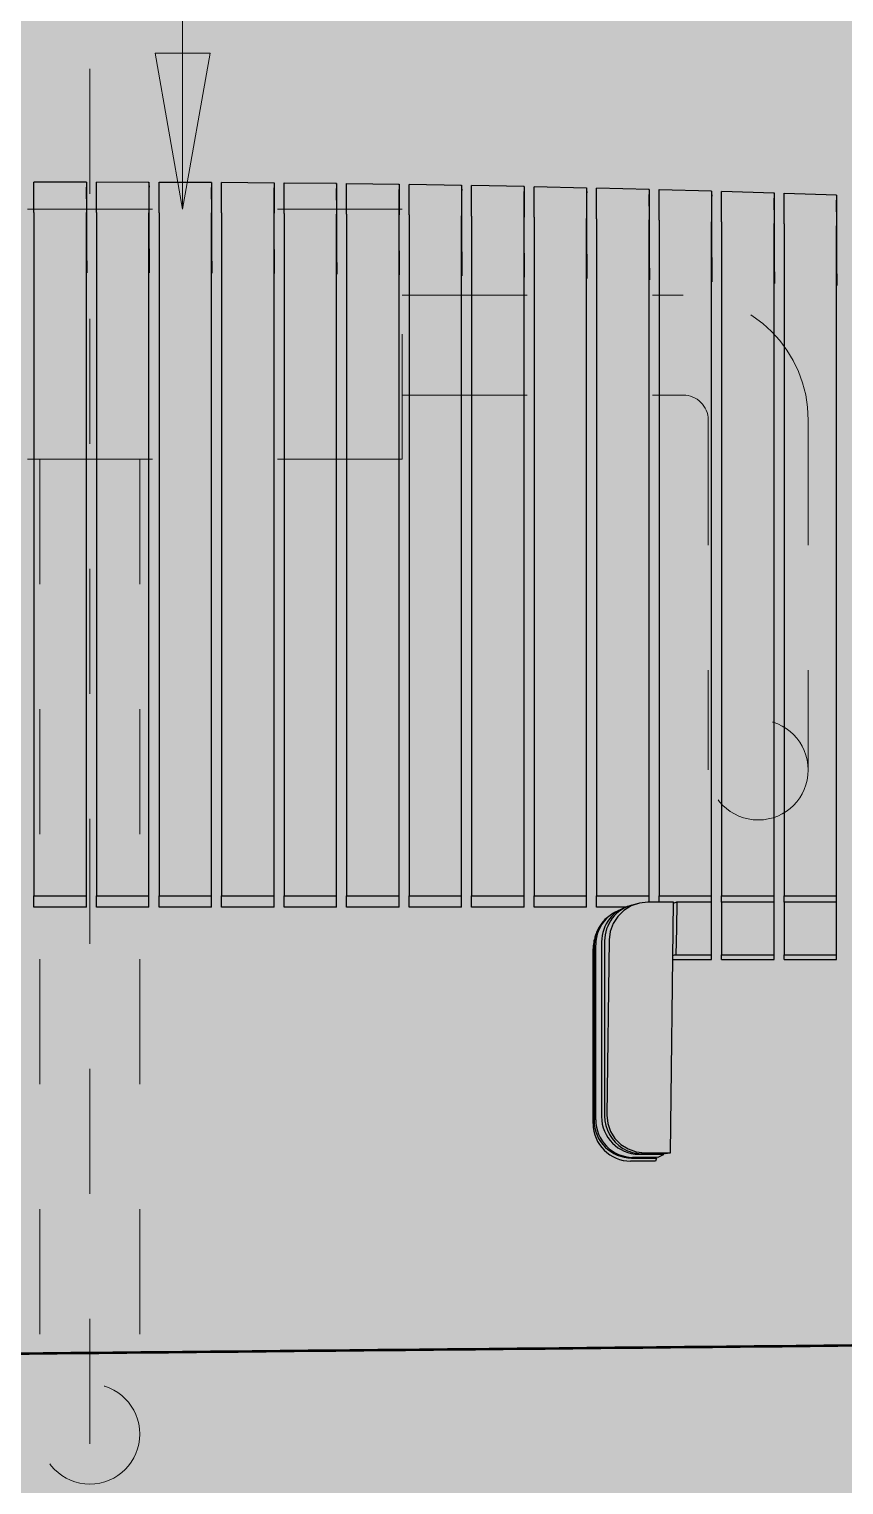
# Model space of a CAD drawing. Header units: metres. Extents: x 0 to 258, y 3 to 25.
# Drawn here: x 24.889 to 25.541, y 21.879 to 23.044 of the extents above; entities that cross this region are included whole.
import ezdxf

# ---------------------------------------------------------------- set-up
doc = ezdxf.new("R2010")
doc.units = ezdxf.units.M
doc.linetypes.add('JacobsCenter', pattern=[0.015, 0.009, -0.0015, 0.003, -0.0015])
doc.linetypes.add('JacobsDash', pattern=[0.0045, 0.003, -0.0015])
for name, color, linetype, lineweight in [('A-DETL', 7, 'Continuous', 13), ('A-FLOR', 7, 'Continuous', 50), ('A-GENM', 7, 'Continuous', 35), ('G-ANNO-TEXT', 7, 'Continuous', 9)]:
    doc.layers.add(name, color=color, linetype=linetype, lineweight=lineweight)

# ---------------------------------------------------------------- blocks, each defined once
blk = doc.blocks.new('BR08_SEATING_NORTH 3 - BR08_SEATING_NORTH 3-5676583-Section 155')
at = {"layer": 'A-GENM', "color": 254, "lineweight": 25, "true_color": 0xd4d4d4}
for p, q in [((316.3134, 22.9218), (316.3554, 22.9218)), ((316.3556, 22.8984), (316.3555, 22.9176)), ((316.3634, 22.9218), (316.4054, 22.9217)), ((316.4054, 22.92), (316.4055, 22.9176)), ((316.4056, 22.8983), (316.4055, 22.9176)), ((316.4134, 22.9217), (316.4554, 22.9215)), ((316.4554, 22.9198), (316.4555, 22.9174)), ((316.4556, 22.8981), (316.4555, 22.9174)), ((316.4634, 22.9215), (316.5054, 22.9212)), ((316.5054, 22.9195), (316.5055, 22.917)), ((316.5056, 22.8978), (316.5055, 22.917)), ((316.5134, 22.9211), (316.5554, 22.9207)), ((316.5554, 22.9189), (316.5555, 22.9165)), ((316.5556, 22.8973), (316.5555, 22.9165)), ((316.5634, 22.9206), (316.6054, 22.92)), ((316.6054, 22.9183), (316.6055, 22.9158)), ((316.6056, 22.8966), (316.6055, 22.9158)), ((316.6134, 22.9199), (316.6554, 22.9192)), ((316.6554, 22.9175), (316.6555, 22.915)), ((316.6556, 22.8958), (316.6555, 22.915)), ((316.6634, 22.9191), (316.7054, 22.9183)), ((316.7054, 22.9165), (316.7055, 22.9141)), ((316.7056, 22.8949), (316.7055, 22.9141)), ((316.7134, 22.9181), (316.7554, 22.9172)), ((316.7554, 22.9155), (316.7555, 22.913)), ((316.7556, 22.8939), (316.7555, 22.913)), ((316.7634, 22.917), (316.8054, 22.9159)), ((316.8054, 22.9142), (316.8055, 22.9118)), ((316.8056, 22.8926), (316.8055, 22.9118)), ((316.8134, 22.9157), (316.8554, 22.9146)), ((316.8554, 22.9128), (316.8555, 22.9104)), ((316.8556, 22.8913), (316.8555, 22.9104)), ((316.8634, 22.9143), (316.9054, 22.9131)), ((316.9054, 22.9113), (316.9054, 22.9089)), ((316.9134, 22.9128), (316.9554, 22.9114)), ((316.9056, 22.8898), (316.9054, 22.9089)), ((316.9554, 22.9097), (316.9554, 22.9073)), ((316.9556, 22.8881), (316.9554, 22.9073)), ((316.3134, 22.8973), (316.3134, 22.3507)), ((316.3554, 22.3507), (316.3554, 22.8973)), ((316.3556, 22.8491), (316.3556, 22.8984)), ((316.3634, 22.8973), (316.3634, 22.3507)), ((316.4054, 22.3507), (316.4054, 22.8972)), ((316.4056, 22.8491), (316.4056, 22.8983)), ((316.4134, 22.8972), (316.4134, 22.3507)), ((316.4554, 22.3507), (316.4554, 22.897)), ((316.4556, 22.8489), (316.4556, 22.8981)), ((316.4634, 22.897), (316.4634, 22.3507)), ((316.5054, 22.3507), (316.5054, 22.8967)), ((316.5056, 22.8485), (316.5056, 22.8978)), ((316.5134, 22.8966), (316.5134, 22.3507)), ((316.5554, 22.3507), (316.5554, 22.8961)), ((316.5556, 22.848), (316.5556, 22.8973)), ((316.5634, 22.896), (316.5634, 22.3507)), ((316.6054, 22.3507), (316.6054, 22.8955)), ((316.6056, 22.8474), (316.6056, 22.8966)), ((316.6134, 22.8954), (316.6134, 22.3507)), ((316.6554, 22.3507), (316.6554, 22.8947)), ((316.6556, 22.8466), (316.6556, 22.8958)), ((316.6634, 22.8945), (316.6634, 22.3507)), ((316.7054, 22.3506), (316.7054, 22.8937)), ((316.7056, 22.8457), (316.7056, 22.8949)), ((316.7134, 22.8936), (316.7134, 22.3506)), ((316.7554, 22.3506), (316.7554, 22.8926)), ((316.7556, 22.8446), (316.7556, 22.8939)), ((316.7634, 22.8924), (316.7634, 22.3506)), ((316.8054, 22.3506), (316.8054, 22.8914)), ((316.8056, 22.8434), (316.8056, 22.8926)), ((316.8134, 22.8912), (316.8134, 22.3506)), ((316.8554, 22.3506), (316.8554, 22.89)), ((316.8556, 22.842), (316.8556, 22.8913)), ((316.8634, 22.8898), (316.8634, 22.3506)), ((316.9054, 22.3506), (316.9054, 22.8885)), ((316.9056, 22.8405), (316.9056, 22.8898)), ((316.9134, 22.8882), (316.9134, 22.3506)), ((316.9556, 22.8389), (316.9556, 22.8881)), ((316.9554, 22.3506), (316.9554, 22.8868)), ((316.3555, 22.8685), (316.3556, 22.8491)), ((316.4055, 22.8684), (316.4056, 22.8491)), ((316.4555, 22.8682), (316.4556, 22.8489)), ((316.5055, 22.8678), (316.5056, 22.8485)), ((316.5555, 22.8673), (316.5556, 22.848)), ((316.6055, 22.8667), (316.6056, 22.8474)), ((316.6555, 22.8659), (316.6556, 22.8466)), ((316.7055, 22.8649), (316.7056, 22.8457)), ((316.7555, 22.8639), (316.7556, 22.8446)), ((316.8055, 22.8626), (316.8056, 22.8434)), ((316.8555, 22.8613), (316.8556, 22.842)), ((316.9054, 22.8597), (316.9056, 22.8405)), ((316.9554, 22.8581), (316.9556, 22.8389)), ((316.3134, 22.3507), (316.3554, 22.3507)), ((316.3134, 22.3415), (316.3134, 22.3507)), ((316.3554, 22.3415), (316.3134, 22.3415)), ((316.3554, 22.3415), (316.3554, 22.3507)), ((316.3634, 22.3507), (316.4054, 22.3507)), ((316.3634, 22.3415), (316.3634, 22.3507)), ((316.4054, 22.3415), (316.3634, 22.3415)), ((316.4054, 22.3415), (316.4054, 22.3507)), ((316.4134, 22.3507), (316.4554, 22.3507)), ((316.4134, 22.3415), (316.4134, 22.3507)), ((316.4554, 22.3415), (316.4134, 22.3415)), ((316.4554, 22.3415), (316.4554, 22.3507)), ((316.4634, 22.3507), (316.5054, 22.3507)), ((316.4634, 22.3415), (316.4634, 22.3507)), ((316.5054, 22.3415), (316.4634, 22.3415)), ((316.5054, 22.3415), (316.5054, 22.3507)), ((316.5134, 22.3507), (316.5554, 22.3507)), ((316.5134, 22.3415), (316.5134, 22.3507)), ((316.5554, 22.3415), (316.5134, 22.3415)), ((316.5554, 22.3415), (316.5554, 22.3507)), ((316.5634, 22.3507), (316.6054, 22.3507)), ((316.5634, 22.3415), (316.5634, 22.3507)), ((316.6054, 22.3415), (316.5634, 22.3415)), ((316.6054, 22.3415), (316.6054, 22.3507)), ((316.6134, 22.3507), (316.6554, 22.3507)), ((316.6134, 22.3415), (316.6134, 22.3507)), ((316.6554, 22.3415), (316.6134, 22.3415)), ((316.6554, 22.3415), (316.6554, 22.3507)), ((316.6634, 22.3507), (316.7054, 22.3506)), ((316.6634, 22.3415), (316.6634, 22.3507)), ((316.7054, 22.3415), (316.6634, 22.3415)), ((316.7054, 22.3415), (316.7054, 22.3506)), ((316.7134, 22.3506), (316.7554, 22.3506)), ((316.7134, 22.3415), (316.7134, 22.3506)), ((316.7554, 22.3415), (316.7134, 22.3415)), ((316.7554, 22.3415), (316.7554, 22.3506)), ((316.7634, 22.3506), (316.8054, 22.3506)), ((316.7634, 22.3415), (316.7634, 22.3506)), ((316.7871, 22.3415), (316.7634, 22.3415)), ((316.7788, 22.3378), (316.7835, 22.3402)), ((316.7914, 22.3431), (316.7962, 22.3444)), ((316.8054, 22.3455), (316.8054, 22.3506)), ((316.8134, 22.3506), (316.8554, 22.3506)), ((316.8134, 22.3455), (316.8134, 22.3506)), ((316.8554, 22.3455), (316.8554, 22.3506)), ((316.8554, 22.3415), (316.8554, 22.3455)), ((316.8634, 22.3506), (316.9054, 22.3506)), ((316.8634, 22.3455), (316.8634, 22.3506)), ((316.9054, 22.3455), (316.9054, 22.3506)), ((316.9054, 22.3415), (316.9054, 22.3455)), ((316.9134, 22.3506), (316.9554, 22.3506)), ((316.9134, 22.3455), (316.9134, 22.3506)), ((316.9554, 22.3455), (316.9554, 22.3506)), ((316.9554, 22.3415), (316.9554, 22.3455)), ((316.7622, 22.3177), (316.763, 22.3202)), ((316.7606, 22.1684), (316.7606, 22.3081)), ((316.7615, 22.3106), (316.7614, 22.1708)), ((316.7627, 22.1715), (316.7627, 22.3113)), ((316.7674, 22.3137), (316.7674, 22.174)), ((316.7699, 22.1747), (316.7699, 22.3145)), ((316.8243, 22.2996), (316.8554, 22.2996)), ((316.8554, 22.2996), (316.8554, 22.3034)), ((316.8634, 22.2996), (316.8634, 22.3034)), ((316.8634, 22.2996), (316.9054, 22.2996)), ((316.9054, 22.2996), (316.9054, 22.3034)), ((316.9134, 22.2996), (316.9134, 22.3034)), ((316.9134, 22.2996), (316.9143, 22.2996)), ((316.9143, 22.2996), (316.9351, 22.2996)), ((316.9351, 22.2996), (316.9554, 22.2996)), ((316.9554, 22.2996), (316.9554, 22.3034)), ((316.7972, 22.1438), (316.8171, 22.1437)), ((316.8187, 22.1441), (316.7992, 22.1444)), ((316.8171, 22.1437), (316.8123, 22.1413)), ((316.8224, 22.1451), (316.8187, 22.1441)), ((316.8106, 22.1384), (316.7906, 22.1384)), ((316.7914, 22.1408), (316.8114, 22.1408)), ((316.8123, 22.1413), (316.7925, 22.1414)), ((316.8114, 22.1408), (316.8106, 22.1384))]:
    blk.add_line(p, q, dxfattribs=at)
at = {"layer": 'A-GENM', "color": 7, "lineweight": 25, "true_color": 0xefefef}
for p, q in [((316.8249, 22.3455), (316.8044, 22.3455)), ((316.8224, 22.1451), (316.8249, 22.3455)), ((316.8554, 22.3455), (316.8275, 22.3455)), ((316.8554, 22.3034), (316.8554, 22.3455)), ((316.8634, 22.3455), (316.8634, 22.3034)), ((316.9054, 22.3455), (316.8634, 22.3455)), ((316.9054, 22.3034), (316.9054, 22.3455)), ((316.9134, 22.3455), (316.9134, 22.3034)), ((316.9554, 22.3455), (316.9134, 22.3455)), ((316.9554, 22.3034), (316.9554, 22.3455)), ((316.7734, 22.3154), (316.7716, 22.1752)), ((316.8269, 22.3034), (316.8554, 22.3034)), ((316.8634, 22.3034), (316.9054, 22.3034)), ((316.9134, 22.3034), (316.9554, 22.3034)), ((316.8019, 22.1451), (316.8224, 22.1451))]:
    blk.add_line(p, q, dxfattribs=at)
at = {"layer": 'A-GENM', "color": 7, "lineweight": 25, "true_color": 0xefefef, "flags": 128}
for points in [[(316.8044, 22.3455), (316.7976, 22.3447), (316.7911, 22.3425), (316.7852, 22.3389), (316.7803, 22.3341), (316.7766, 22.3284), (316.7742, 22.3221), (316.7734, 22.3154)], [(316.8275, 22.3455), (316.8272, 22.3244), (316.8269, 22.3034)], [(316.7716, 22.1752), (316.7723, 22.1685), (316.7745, 22.1621), (316.7781, 22.1564), (316.7829, 22.1517), (316.7887, 22.1481), (316.7951, 22.1459), (316.8019, 22.1451)]]:
    blk.add_lwpolyline(points, dxfattribs=at)
at = {"layer": 'A-GENM', "color": 254, "lineweight": 25, "true_color": 0xd4d4d4}
for centre, major_axis, ratio, start_param, end_param in [((316.7972, 22.3135), (-0.0137, 0.0267), 0.992001, 6.035876, 7.376057), ((316.7992, 22.3141), (-0.0078, 0.029), 0.975966, 6.275307, 7.584304), ((317.3133, 22.3386), (-0.4999, 0), 0.05806, 6.045582, 6.071465), ((316.7914, 22.3105), (-0.0284, 0.0096), 0.998119, 5.562601, 6.609798), ((316.7925, 22.3111), (-0.0137, 0.0267), 0.992001, 0.307473, 1.092872), ((316.7925, 22.3111), (-0.0137, 0.0267), 0.992001, 0.000012, 0.296175), ((316.7906, 22.3081), (-0.0284, 0.0096), 0.998119, 6.261553, 6.609798), ((317.3133, 22.2967), (-0.4999, 0), 0.05806, 6.050607, 6.076382), ((316.7906, 22.1683), (-0.0284, 0.0096), 0.998119, 0.326613, 1.897409), ((316.7914, 22.1708), (-0.0284, 0.0096), 0.998119, 0.326613, 1.897409), ((316.7925, 22.1713), (-0.0137, 0.0267), 0.992001, 1.092872, 2.663668), ((316.7972, 22.1738), (-0.0137, 0.0267), 0.992001, 1.092872, 2.663668), ((316.7992, 22.1743), (-0.0078, 0.029), 0.975966, 1.301119, 2.348317), ((316.7992, 22.1743), (-0.0078, 0.029), 0.975966, 2.359142, 2.871915)]:
    blk.add_ellipse(centre, major_axis=major_axis, ratio=ratio, start_param=start_param, end_param=end_param, dxfattribs=at)
for points, knots in [([(316.3134, 22.9201), (316.3134, 22.9205), (316.3134, 22.9212), (316.3134, 22.9219), (316.3134, 22.9217), (316.3134, 22.9213)], [0.6666667, 0.6666667, 0.6666667, 0.6666667, 0.75, 0.8333333, 1, 1, 1, 1]), ([(316.3134, 22.8973), (316.3134, 22.9001), (316.3134, 22.9039), (316.3134, 22.9083), (316.3134, 22.9103), (316.3134, 22.9113)], [0, 0, 0, 0, 0.1666667, 0.25, 0.3333333, 0.3333333, 0.3333333, 0.3333333]), ([(316.3554, 22.9213), (316.3554, 22.9217), (316.3554, 22.9219), (316.3554, 22.9212), (316.3554, 22.9205), (316.3554, 22.9201)], [0, 0, 0, 0, 0.1666667, 0.25, 0.3333333, 0.3333333, 0.3333333, 0.3333333]), ([(316.3554, 22.9113), (316.3554, 22.9104), (316.3554, 22.9084), (316.3554, 22.9039), (316.3554, 22.9001), (316.3554, 22.8973)], [0.6666667, 0.6666667, 0.6666667, 0.6666667, 0.75, 0.8333333, 1, 1, 1, 1]), ([(316.3634, 22.9201), (316.3634, 22.9205), (316.3634, 22.9212), (316.3634, 22.9219), (316.3634, 22.9217), (316.3634, 22.9213)], [0.6666667, 0.6666667, 0.6666667, 0.6666667, 0.75, 0.8333333, 1, 1, 1, 1]), ([(316.3634, 22.8973), (316.3634, 22.9001), (316.3634, 22.9039), (316.3634, 22.9084), (316.3634, 22.9114), (316.3634, 22.9141), (316.3634, 22.9166), (316.3634, 22.9187), (316.3634, 22.9197), (316.3634, 22.9201)], [0, 0, 0, 0, 0.1666667, 0.25, 0.3333333, 0.4166667, 0.5, 0.5833333, 0.6666667, 0.6666667, 0.6666667, 0.6666667]), ([(316.4054, 22.9212), (316.4054, 22.9217), (316.4054, 22.9218), (316.4054, 22.9211), (316.4054, 22.9205), (316.4054, 22.92)], [0, 0, 0, 0, 0.1666667, 0.25, 0.3333333, 0.3333333, 0.3333333, 0.3333333]), ([(316.4054, 22.92), (316.4054, 22.9196), (316.4054, 22.9186), (316.4054, 22.9165), (316.4054, 22.914), (316.4054, 22.9113), (316.4054, 22.9083), (316.4054, 22.9038), (316.4054, 22.9), (316.4054, 22.8972)], [0.3333333, 0.3333333, 0.3333333, 0.3333333, 0.4166667, 0.5, 0.5833333, 0.6666667, 0.75, 0.8333333, 1, 1, 1, 1]), ([(316.4134, 22.92), (316.4134, 22.9204), (316.4134, 22.9211), (316.4134, 22.9218), (316.4134, 22.9216), (316.4134, 22.9212)], [0.6666667, 0.6666667, 0.6666667, 0.6666667, 0.75, 0.8333333, 1, 1, 1, 1]), ([(316.4134, 22.8972), (316.4134, 22.9), (316.4134, 22.9038), (316.4134, 22.9083), (316.4134, 22.9113), (316.4134, 22.914), (316.4134, 22.9165), (316.4134, 22.9186), (316.4134, 22.9196), (316.4134, 22.92)], [0, 0, 0, 0, 0.1666667, 0.25, 0.3333333, 0.4166667, 0.5, 0.5833333, 0.6666667, 0.6666667, 0.6666667, 0.6666667]), ([(316.4554, 22.921), (316.4554, 22.9215), (316.4554, 22.9216), (316.4554, 22.9209), (316.4554, 22.9202), (316.4554, 22.9198)], [0, 0, 0, 0, 0.1666667, 0.25, 0.3333333, 0.3333333, 0.3333333, 0.3333333]), ([(316.4554, 22.9198), (316.4554, 22.9194), (316.4554, 22.9184), (316.4554, 22.9163), (316.4554, 22.9138), (316.4554, 22.9111), (316.4554, 22.9081), (316.4554, 22.9036), (316.4554, 22.8998), (316.4554, 22.897)], [0.3333333, 0.3333333, 0.3333333, 0.3333333, 0.4166667, 0.5, 0.5833333, 0.6666667, 0.75, 0.8333333, 1, 1, 1, 1]), ([(316.4634, 22.9198), (316.4634, 22.9202), (316.4634, 22.9209), (316.4634, 22.9216), (316.4634, 22.9214), (316.4634, 22.921)], [0.6666667, 0.6666667, 0.6666667, 0.6666667, 0.75, 0.8333333, 1, 1, 1, 1]), ([(316.4634, 22.897), (316.4634, 22.8997), (316.4634, 22.9036), (316.4634, 22.908), (316.4634, 22.911), (316.4634, 22.9138), (316.4634, 22.9162), (316.4634, 22.9183), (316.4634, 22.9193), (316.4634, 22.9198)], [0, 0, 0, 0, 0.1666667, 0.25, 0.3333333, 0.4166667, 0.5, 0.5833333, 0.6666667, 0.6666667, 0.6666667, 0.6666667]), ([(316.5054, 22.9207), (316.5054, 22.9211), (316.5054, 22.9213), (316.5054, 22.9205), (316.5054, 22.9199), (316.5054, 22.9195)], [0, 0, 0, 0, 0.1666667, 0.25, 0.3333333, 0.3333333, 0.3333333, 0.3333333]), ([(316.5054, 22.9195), (316.5054, 22.919), (316.5054, 22.918), (316.5054, 22.9159), (316.5054, 22.9135), (316.5054, 22.9107), (316.5054, 22.9077), (316.5054, 22.9033), (316.5054, 22.8994), (316.5054, 22.8967)], [0.3333333, 0.3333333, 0.3333333, 0.3333333, 0.4166667, 0.5, 0.5833333, 0.6666667, 0.75, 0.8333333, 1, 1, 1, 1]), ([(316.5134, 22.9194), (316.5134, 22.9198), (316.5134, 22.9205), (316.5134, 22.9212), (316.5134, 22.921), (316.5134, 22.9206)], [0.6666667, 0.6666667, 0.6666667, 0.6666667, 0.75, 0.8333333, 1, 1, 1, 1]), ([(316.5134, 22.8966), (316.5134, 22.8994), (316.5134, 22.9032), (316.5134, 22.9076), (316.5134, 22.9106), (316.5134, 22.9134), (316.5134, 22.9159), (316.5134, 22.9179), (316.5134, 22.919), (316.5134, 22.9194)], [0, 0, 0, 0, 0.1666667, 0.25, 0.3333333, 0.4166667, 0.5, 0.5833333, 0.6666667, 0.6666667, 0.6666667, 0.6666667]), ([(316.5554, 22.9201), (316.5554, 22.9206), (316.5554, 22.9208), (316.5554, 22.92), (316.5554, 22.9194), (316.5554, 22.9189)], [0, 0, 0, 0, 0.1666667, 0.25, 0.3333333, 0.3333333, 0.3333333, 0.3333333]), ([(316.5554, 22.9189), (316.5554, 22.9185), (316.5554, 22.9175), (316.5554, 22.9154), (316.5554, 22.9129), (316.5554, 22.9102), (316.5554, 22.9072), (316.5554, 22.9027), (316.5554, 22.8989), (316.5554, 22.8961)], [0.3333333, 0.3333333, 0.3333333, 0.3333333, 0.4166667, 0.5, 0.5833333, 0.6666667, 0.75, 0.8333333, 1, 1, 1, 1]), ([(316.5634, 22.9188), (316.5634, 22.9193), (316.5634, 22.9199), (316.5634, 22.9207), (316.5634, 22.9205), (316.5634, 22.9201)], [0.6666667, 0.6666667, 0.6666667, 0.6666667, 0.75, 0.8333333, 1, 1, 1, 1]), ([(316.5634, 22.896), (316.5634, 22.8988), (316.5634, 22.9026), (316.5634, 22.9071), (316.5634, 22.9101), (316.5634, 22.9128), (316.5634, 22.9153), (316.5634, 22.9174), (316.5634, 22.9184), (316.5634, 22.9188)], [0, 0, 0, 0, 0.1666667, 0.25, 0.3333333, 0.4166667, 0.5, 0.5833333, 0.6666667, 0.6666667, 0.6666667, 0.6666667]), ([(316.6054, 22.9195), (316.6054, 22.9199), (316.6054, 22.9201), (316.6054, 22.9194), (316.6054, 22.9187), (316.6054, 22.9183)], [0, 0, 0, 0, 0.1666667, 0.25, 0.3333333, 0.3333333, 0.3333333, 0.3333333]), ([(316.6054, 22.9183), (316.6054, 22.9179), (316.6054, 22.9168), (316.6054, 22.9148), (316.6054, 22.9123), (316.6054, 22.9095), (316.6054, 22.9065), (316.6054, 22.9021), (316.6054, 22.8983), (316.6054, 22.8955)], [0.3333333, 0.3333333, 0.3333333, 0.3333333, 0.4166667, 0.5, 0.5833333, 0.6666667, 0.75, 0.8333333, 1, 1, 1, 1]), ([(316.6134, 22.9182), (316.6134, 22.9186), (316.6134, 22.9193), (316.6134, 22.92), (316.6134, 22.9198), (316.6134, 22.9194)], [0.6666667, 0.6666667, 0.6666667, 0.6666667, 0.75, 0.8333333, 1, 1, 1, 1]), ([(316.6134, 22.8954), (316.6134, 22.8981), (316.6134, 22.902), (316.6134, 22.9064), (316.6134, 22.9094), (316.6134, 22.9122), (316.6134, 22.9146), (316.6134, 22.9167), (316.6134, 22.9177), (316.6134, 22.9182)], [0, 0, 0, 0, 0.1666667, 0.25, 0.3333333, 0.4166667, 0.5, 0.5833333, 0.6666667, 0.6666667, 0.6666667, 0.6666667]), ([(316.6554, 22.9187), (316.6554, 22.9191), (316.6554, 22.9193), (316.6554, 22.9186), (316.6554, 22.9176), (316.6554, 22.916), (316.6554, 22.914), (316.6554, 22.9115), (316.6554, 22.9087), (316.6554, 22.9057), (316.6554, 22.9013), (316.6554, 22.8974), (316.6554, 22.8947)], [0, 0, 0, 0, 0.166667, 0.25, 0.333333, 0.416667, 0.5, 0.583333, 0.666667, 0.75, 0.833333, 1, 1, 1, 1]), ([(316.6634, 22.9173), (316.6634, 22.9178), (316.6634, 22.9184), (316.6634, 22.9192), (316.6634, 22.919), (316.6634, 22.9186)], [0.6666667, 0.6666667, 0.6666667, 0.6666667, 0.75, 0.8333333, 1, 1, 1, 1]), ([(316.6634, 22.8945), (316.6634, 22.8973), (316.6634, 22.9011), (316.6634, 22.9056), (316.6634, 22.9086), (316.6634, 22.9113), (316.6634, 22.9138), (316.6634, 22.9159), (316.6634, 22.9169), (316.6634, 22.9173)], [0, 0, 0, 0, 0.1666667, 0.25, 0.3333333, 0.4166667, 0.5, 0.5833333, 0.6666667, 0.6666667, 0.6666667, 0.6666667]), ([(316.7054, 22.9178), (316.7054, 22.9182), (316.7054, 22.9184), (316.7054, 22.9176), (316.7054, 22.9166), (316.7054, 22.9151), (316.7054, 22.913), (316.7054, 22.9105), (316.7054, 22.9078), (316.7054, 22.9048), (316.7054, 22.9003), (316.7054, 22.8965), (316.7054, 22.8937)], [0, 0, 0, 0, 0.166667, 0.25, 0.333333, 0.416667, 0.5, 0.583333, 0.666667, 0.75, 0.833333, 1, 1, 1, 1]), ([(316.7134, 22.9164), (316.7134, 22.9168), (316.7134, 22.9175), (316.7134, 22.9182), (316.7134, 22.918), (316.7134, 22.9176)], [0.6666667, 0.6666667, 0.6666667, 0.6666667, 0.75, 0.8333333, 1, 1, 1, 1]), ([(316.7134, 22.8936), (316.7134, 22.8963), (316.7134, 22.9002), (316.7134, 22.9046), (316.7134, 22.9076), (316.7134, 22.9104), (316.7134, 22.9128), (316.7134, 22.9149), (316.7134, 22.916), (316.7134, 22.9164)], [0, 0, 0, 0, 0.1666667, 0.25, 0.3333333, 0.4166667, 0.5, 0.5833333, 0.6666667, 0.6666667, 0.6666667, 0.6666667]), ([(316.7554, 22.9167), (316.7554, 22.9171), (316.7554, 22.9173), (316.7554, 22.9165), (316.7554, 22.9155), (316.7554, 22.914), (316.7554, 22.9119), (316.7554, 22.9094), (316.7554, 22.9067), (316.7554, 22.9037), (316.7554, 22.8992), (316.7554, 22.8954), (316.7554, 22.8926)], [0, 0, 0, 0, 0.166667, 0.25, 0.333333, 0.416667, 0.5, 0.583333, 0.666667, 0.75, 0.833333, 1, 1, 1, 1]), ([(316.7634, 22.9153), (316.7634, 22.9157), (316.7634, 22.9164), (316.7634, 22.9171), (316.7634, 22.9169), (316.7634, 22.9165)], [0.6666667, 0.6666667, 0.6666667, 0.6666667, 0.75, 0.8333333, 1, 1, 1, 1]), ([(316.7634, 22.8924), (316.7634, 22.8952), (316.7634, 22.8991), (316.7634, 22.9035), (316.7634, 22.9065), (316.7634, 22.9093), (316.7634, 22.9117), (316.7634, 22.9138), (316.7634, 22.9148), (316.7634, 22.9153)], [0, 0, 0, 0, 0.1666667, 0.25, 0.3333333, 0.4166667, 0.5, 0.5833333, 0.6666667, 0.6666667, 0.6666667, 0.6666667]), ([(316.8054, 22.9154), (316.8054, 22.9159), (316.8054, 22.916), (316.8054, 22.9153), (316.8054, 22.9143), (316.8054, 22.9128), (316.8054, 22.9107), (316.8054, 22.9082), (316.8054, 22.9055), (316.8054, 22.9025), (316.8054, 22.898), (316.8054, 22.8942), (316.8054, 22.8914)], [0, 0, 0, 0, 0.166667, 0.25, 0.333333, 0.416667, 0.5, 0.583333, 0.666667, 0.75, 0.833333, 1, 1, 1, 1]), ([(316.8134, 22.8912), (316.8134, 22.894), (316.8134, 22.8978), (316.8134, 22.9023), (316.8134, 22.9053), (316.8134, 22.908), (316.8134, 22.9105), (316.8134, 22.9126), (316.8134, 22.9141), (316.8134, 22.9151), (316.8134, 22.9158), (316.8134, 22.9157), (316.8134, 22.9152)], [0, 0, 0, 0, 0.166667, 0.25, 0.333333, 0.416667, 0.5, 0.583333, 0.666667, 0.75, 0.833333, 1, 1, 1, 1]), ([(316.8554, 22.9141), (316.8554, 22.9145), (316.8554, 22.9147), (316.8554, 22.9139), (316.8554, 22.9129), (316.8554, 22.9114), (316.8554, 22.9093), (316.8554, 22.9068), (316.8554, 22.9041), (316.8554, 22.9011), (316.8554, 22.8966), (316.8554, 22.8928), (316.8554, 22.89)], [0, 0, 0, 0, 0.166667, 0.25, 0.333333, 0.416667, 0.5, 0.583333, 0.666667, 0.75, 0.833333, 1, 1, 1, 1]), ([(316.8634, 22.9126), (316.8634, 22.913), (316.8634, 22.9137), (316.8634, 22.9144), (316.8634, 22.9143), (316.8634, 22.9138)], [0.6666667, 0.6666667, 0.6666667, 0.6666667, 0.75, 0.8333333, 1, 1, 1, 1]), ([(316.8634, 22.8898), (316.8634, 22.8926), (316.8634, 22.8964), (316.8634, 22.9009), (316.8634, 22.9039), (316.8634, 22.9066), (316.8634, 22.9091), (316.8634, 22.9112), (316.8634, 22.9122), (316.8634, 22.9126)], [0, 0, 0, 0, 0.1666667, 0.25, 0.3333333, 0.4166667, 0.5, 0.5833333, 0.6666667, 0.6666667, 0.6666667, 0.6666667]), ([(316.9054, 22.9126), (316.9054, 22.913), (316.9054, 22.9132), (316.9054, 22.9124), (316.9054, 22.9114), (316.9054, 22.9099), (316.9054, 22.9078), (316.9054, 22.9053), (316.9054, 22.9026), (316.9054, 22.8996), (316.9054, 22.8951), (316.9054, 22.8913), (316.9054, 22.8885)], [0, 0, 0, 0, 0.166667, 0.25, 0.333333, 0.416667, 0.5, 0.583333, 0.666667, 0.75, 0.833333, 1, 1, 1, 1]), ([(316.9134, 22.9111), (316.9134, 22.9115), (316.9134, 22.9122), (316.9134, 22.9129), (316.9134, 22.9127), (316.9134, 22.9123)], [0.6666667, 0.6666667, 0.6666667, 0.6666667, 0.75, 0.8333333, 1, 1, 1, 1]), ([(316.9134, 22.8882), (316.9134, 22.891), (316.9134, 22.8948), (316.9134, 22.8993), (316.9134, 22.9023), (316.9134, 22.9051), (316.9134, 22.9075), (316.9134, 22.9096), (316.9134, 22.9106), (316.9134, 22.9111)], [0, 0, 0, 0, 0.1666667, 0.25, 0.3333333, 0.4166667, 0.5, 0.5833333, 0.6666667, 0.6666667, 0.6666667, 0.6666667]), ([(316.9554, 22.9109), (316.9554, 22.9113), (316.9554, 22.9115), (316.9554, 22.9108), (316.9554, 22.9098), (316.9554, 22.9082), (316.9554, 22.9061), (316.9554, 22.9037), (316.9554, 22.9009), (316.9554, 22.8979), (316.9554, 22.8934), (316.9554, 22.8896), (316.9554, 22.8868)], [0, 0, 0, 0, 0.166667, 0.25, 0.333333, 0.416667, 0.5, 0.583333, 0.666667, 0.75, 0.833333, 1, 1, 1, 1])]:
    blk.add_open_spline(points, degree=3, knots=knots, dxfattribs=at)
for points in [[(316.3134, 22.9113), (316.3134, 22.9122), (316.3134, 22.9141), (316.3134, 22.9165), (316.3134, 22.9186), (316.3134, 22.9196), (316.3134, 22.9201)], [(316.3554, 22.9201), (316.3554, 22.9197), (316.3554, 22.9187), (316.3554, 22.9166), (316.3554, 22.9141), (316.3554, 22.9123), (316.3554, 22.9113)]]:
    blk.add_open_spline(points, degree=3, dxfattribs=at)
blk = doc.blocks.new('T2DPAA-T2D-C3S-DU-M3D-100304_rvt-7-Section 155')
at = {"layer": 'A-GENM', "color": 254, "lineweight": 25, "true_color": 0xd4d4d4}
blk.add_blockref('BR08_SEATING_NORTH 3 - BR08_SEATING_NORTH 3-5676583-Section 155', (0, 0), dxfattribs=at)

msp = doc.modelspace()

# ---------------------------------------------------------------- hatches: boundary and pattern name
at = {"layer": 'A-FLOR', "lineweight": 5, "true_color": 0xc0c0c0}
for points in [[(23.0999, 21.9668), (26.2669, 21.9978), (26.2669, 23.1823), (23.0999, 23.1514), (23.0999, 22.0312)], [(23.0999, 21.5952), (26.2669, 21.6219), (26.2669, 21.9978), (23.0999, 21.9668), (23.0999, 21.6636)]]:
    msp.add_hatch(color=9, dxfattribs=at).paths.add_polyline_path(points)
at = {"layer": 'G-ANNO-TEXT'}
msp.add_hatch(color=256, dxfattribs=at).paths.add_polyline_path([(25.012, 22.8999), (25.034, 23.0249), (24.99, 23.0249)])

# ---------------------------------------------------------------- linework, layer by layer
at = {"layer": 'A-DETL', "linetype": 'JacobsCenter', "lineweight": 18}
msp.add_line((24.9379, 23.6123), (24.9379, 21.4923), dxfattribs=at)
at = {"layer": 'A-DETL', "color": 143, "linetype": 'JacobsDash', "true_color": 0x78aac8}
for p, q in [((24.6879, 22.9), (25.1878, 22.9)), ((25.1878, 22.7), (25.1878, 22.9)), ((25.1878, 22.8313), (25.4125, 22.8313)), ((25.1878, 22.7513), (25.4125, 22.7513)), ((25.4325, 22.7313), (25.4325, 22.4513)), ((25.5125, 22.7313), (25.5125, 22.4513)), ((24.6879, 22.7), (25.1878, 22.7)), ((24.8979, 22.7), (24.8979, 21.92)), ((24.9779, 22.7), (24.9779, 21.92))]:
    msp.add_line(p, q, dxfattribs=at)
for centre in [(25.4725, 22.4513), (24.9379, 21.92)]:
    msp.add_circle(centre, 0.04, dxfattribs=at)
for radius in [0.1, 0.02]:
    msp.add_arc((25.4125, 22.7313), radius, 0, 90, dxfattribs=at)
at = {"layer": 'A-FLOR'}
msp.add_open_spline([(26.2669, 21.9978), (26.2353, 21.9975), (26.1441, 21.9966), (25.9935, 21.9951), (25.8151, 21.9934), (25.5771, 21.991), (25.2797, 21.9881), (24.9228, 21.9846), (24.5659, 21.9811), (24.209, 21.9777), (23.9116, 21.9748), (23.6736, 21.9724), (23.4951, 21.9707), (23.3166, 21.9689), (23.1849, 21.9676), (23.1126, 21.9669), (23.0999, 21.9668)], degree=3, knots=[0.6753245, 0.6753245, 0.6753245, 0.6753245, 0.6783246, 0.6839681, 0.6896115, 0.6952549, 0.7065418, 0.7178286, 0.7291155, 0.7404023, 0.7516892, 0.7573326, 0.762976, 0.7686195, 0.7742629, 0.7754662, 0.7754662, 0.7754662, 0.7754662], dxfattribs=at)
at = {"layer": 'G-ANNO-TEXT'}
for p, q in [((25.012, 22.8999), (25.012, 23.395)), ((25.034, 23.0249), (24.99, 23.0249)), ((24.99, 23.0249), (25.012, 22.8999)), ((25.012, 22.8999), (25.034, 23.0249))]:
    msp.add_line(p, q, dxfattribs=at)

# ---------------------------------------------------------------- block references
at = {"lineweight": 5}
msp.add_blockref('T2DPAA-T2D-C3S-DU-M3D-100304_rvt-7-Section 155', (-291.4202, 0), dxfattribs=at)

doc.saveas('drawing.dxf')
